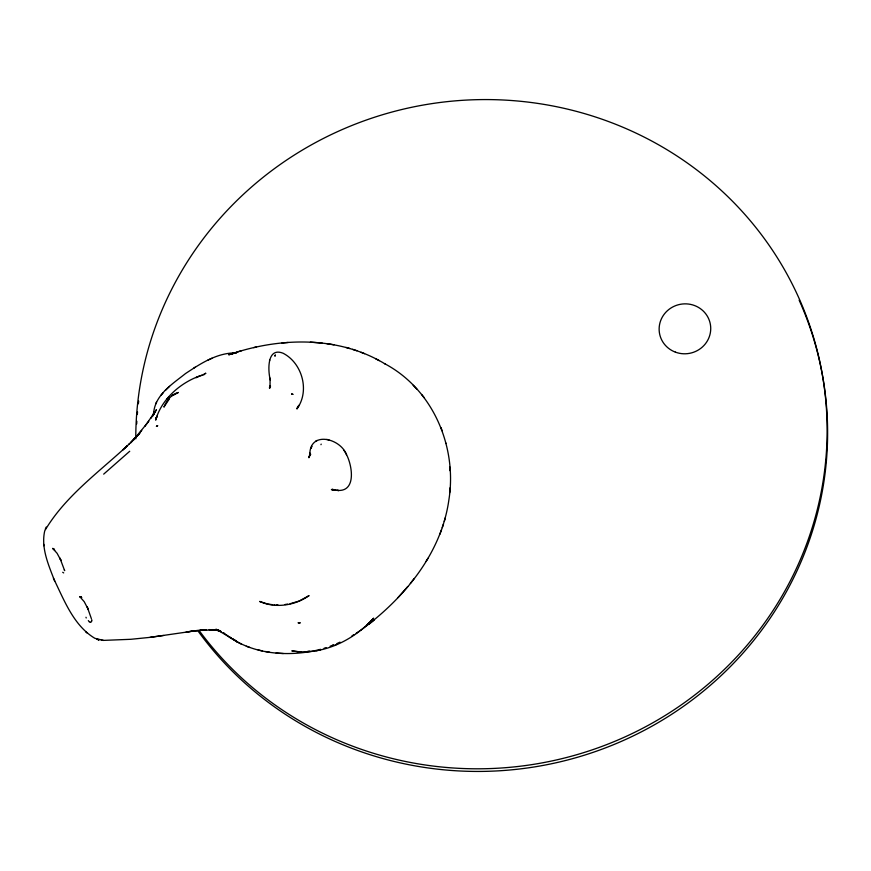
<?xml version="1.0" encoding="UTF-8"?>
<svg xmlns="http://www.w3.org/2000/svg" width="871" height="871" viewBox="0 0 871 871"><rect width="100%" height="100%" fill="white"/><g stroke="black" fill="none" stroke-linecap="round" stroke-linejoin="round"><path stroke-width="1.31" d="M360.311 630.55C403.251 599.237 441.292 554.152 448.87 499.965C457.384 446.867 432.974 389.119 384.492 363.599M297.74 407.105L297.784 406.343L297.011 408.782C310.022 390.97 302.248 363 283.01 353.201C266.766 346.821 267.876 370.676 270.282 380.017L270.097 378.101L270.032 387.007L270.402 385.744L269.52 388.39L270.5 386.049L269.542 387.682L270.315 386.768M449.643 492.801L450.024 487.869M269.542 360.714L269.662 359.973M91.673 621.154L91.117 622.09M309.978 455.228L308.933 457.743L310.011 453.072L309.815 454.27C310 430.339 340.844 438.516 346.527 454.814M444.286 521.435L445.342 517.722M156.475 417.372L155.865 418.766L156.486 417.601M442.305 527.652L443.491 524.048M129.55 443.666L122.8 449.904L127.449 445.636C98.619 472.398 64.89 496.503 44.737 530.831C40.774 548.088 48.732 565.355 54.71 581.153M320.974 444.689L321.17 444.123M235.137 353.016L231.392 353.746L236.466 352.929C217.445 352.439 200.755 363.49 185.534 373.55C172.643 383.861 155.027 394.77 153.655 413.039L153.873 411.733L152.871 415.903L156.432 409.697L144.847 426.42M156.29 418.015L155.659 420.127C161.668 398.58 181.462 381.683 202.312 375.074M439.811 534.369L441.564 529.753M309.238 456.959L309.477 456.339M45.292 529.187L46.25 527.053M155.637 404.002L156.54 402.032M156.377 417.819L157.39 415.903L156.78 416.948M154.428 412.81L153.046 415.271L154.472 412.81L153.993 413.594M297.011 408.782L299.123 405.124M426.039 561.479L427.988 558.278M150.901 418.309L155.441 411.395M310.403 454.597L310.043 455.108L310.74 454.27M148.778 421.303L133.481 439.964L139.153 433.616L137.64 435.304M410.339 583.45L414.269 578.453M135.43 438.102L141.733 430.459M297.74 651.639L291.839 650.866C321.693 655.983 353.234 640.523 373.028 618.813L371.296 620.783L373.637 618.17L369.315 622.678M169.366 398.853L163.922 407.116C166.557 400.671 171.337 394.334 178.359 392.462L173.177 395.336M370.708 621.622L373.028 618.813M160.972 395.336L163.127 392.788M407.78 586.521L397.96 597.637M168.974 396.817L166.905 399.103M134.384 438.842L130.704 442.806L139.861 432.974L128.603 444.548M165.392 390.36L169.54 386.343M269.923 387.225L269.4 387.715L270.446 386.876M367.42 624.529L368.945 623.081L367.279 624.561M103.682 474.14L129.725 451.254M315.716 441.216L317.066 440.443M369.043 624.191L374.138 620.119M173.754 394.454L171.827 395.859M356.217 633.239L359.288 631.225M193.819 368.063L195.191 367.192M351.982 635.852L354.105 634.545M332.167 489.644L332.842 489.241L331.405 489.589L332.983 489.698L332.319 489.676M196.095 377.742L197.575 376.969L196.868 377.285M207.831 360.202L211.969 358.253M336.729 643.658L340.017 642.156M197.782 376.882L199.764 376L199.252 376.228M334.943 645.052L336.391 644.475M332.733 645.248L333.571 644.932L330.087 646.249M200.526 375.717L203.977 374.791M385.167 363.991C338.362 335.466 279.058 337.229 228.703 354.802L234.789 353.071M324.066 648.274L326.157 647.621M236.477 352.232L241.507 350.719M318.176 649.908L320.539 649.309M316.271 650.757L320.278 649.853M253.701 347.638L256.488 346.996M314.583 650.757L316.99 650.212M290.087 603.723L299.156 601.055L309.085 595.601C295.095 605.563 275.53 608.644 259.656 601.447L267.408 603.941M313.375 651.029C285.187 656.429 253.494 653.827 229.421 637.028L231.163 638.225L226.014 634.578M285.155 604.485L287.615 604.104M53.414 578.192C63.997 599.662 73.371 625.454 94.852 638.301L103.442 640.392L130.944 639.292L149.986 637.365L197.412 630.517L214.897 629.885L212.012 629.624L219.133 630.419L215.409 629.918L221.147 631.627L219.361 630.702M149.986 637.365L163.541 635.482M307.855 651.236L309.728 651.029M281.975 343.011L288.127 342.466M206.514 629.82L199.851 630.212L203.019 630.027M276.51 604.931L277.969 604.942M338.623 490.547L337.077 490.34C358.449 492.616 351.644 459.823 343.795 450.231M213.798 629.82L209.116 629.624L214.897 629.885M310.381 342.151L322.161 343.076M274.147 604.899L274.877 604.942M283.369 653.522L276.096 653.01M298.307 652.009L301.203 652.205M101.297 640.218L103.442 640.392M338.732 490.547L332.123 489.644M272.471 604.703L268.322 604.093M54.176 549.024L52.761 548.49L57.061 553.259L61.035 560.565L59.925 558.093L64.639 570.647L64.378 569.776M326.777 343.653L333.985 344.796M335.803 490.188L333.702 489.709L336.119 490.286M265.437 651.508L269.618 652.216M328.944 439.888L326.756 439.42M258.056 649.886L262.454 650.92M97.998 639.564L98.782 639.771L96.627 639.074L98.782 639.771M98.14 639.597L99.109 639.847M345.939 347.431L349.935 348.531M81.253 597.19L79.827 596.689L84.204 601.676L88.254 609.373L87.002 606.597M219.318 630.833L216.912 630.071L218.153 630.462M356.86 350.741L352.559 349.336M246.351 646.238L249.803 647.48M220.189 631.148L218.512 630.495L220.799 631.41M361.073 352.309L364.535 353.68M241.321 644.115L235.703 641.121M379.255 360.659L375.706 358.798M53.414 548.861L52.783 548.403M232.851 638.824L237.445 641.927L216.03 629.123M234.647 640.141L236.161 641.198L235.42 640.675M223.379 632.564L225.295 634.034M90.486 622.406L89.713 621.731M85.913 631.943L86.871 632.814L86.414 632.4M413.159 385.287L416.915 389.13M53.719 549.187L54.753 550.276M89.299 621.916L88.33 620.588M424.286 397.764L421.64 394.476M62.69 572.28L63.681 572.922M87.536 607.762L91.379 618.66M442.196 430.818L440.987 427.585M91.771 619.717L91.88 620.718M85.979 617.256L86.218 617.975M445.8 442.925L445.952 443.524M43.779 544.419L43.92 545.79M449.686 466.769L449.98 470.688M135.778 438.821A346.037 334.246 -10.1 0 1 589.427 115.081A346.037 334.246 -10.1 0 1 759.305 630.027A346.037 334.246 -10.1 0 1 198.926 630.256M801.843 306.342A346.037 334.246 -10.1 0 1 646.837 728.973A346.037 334.246 -10.1 0 1 197.804 630.702M136.682 423.948A346.037 334.246 -10.1 0 1 136.834 421.248M137.313 414.52A346.037 334.246 -10.1 0 1 137.542 411.831M138.369 403.774A346.037 334.246 -10.1 0 1 138.685 401.085M799.143 300.179A346.037 334.246 -10.1 0 1 801.309 305.111M275.127 355.499L274.898 356.206L275.399 354.933L275.127 355.499M311.764 446.344L311.045 448.249L311.731 446.442M153.906 413.398L153.002 415.445L153.906 413.398M205.708 373.3L204.054 374.236L205.708 373.3M157.226 425.963L156.366 426.431L157.749 425.69L157.226 425.963M193.046 631.072L186.122 631.998L197.412 630.517L193.046 631.072M299.406 622.819L298.034 622.798L300.277 622.852L299.406 622.819M292.863 394.291L291.611 394.051L292.863 394.291M81.645 597.43L79.827 596.581L81.645 597.43M675.384 352.134A25.825 24.943 -10.1 0 0 710.464 324.937A25.825 24.943 -10.1 0 0 668.961 309.401A25.825 24.943 -10.1 0 0 675.384 352.134"/></g></svg>
